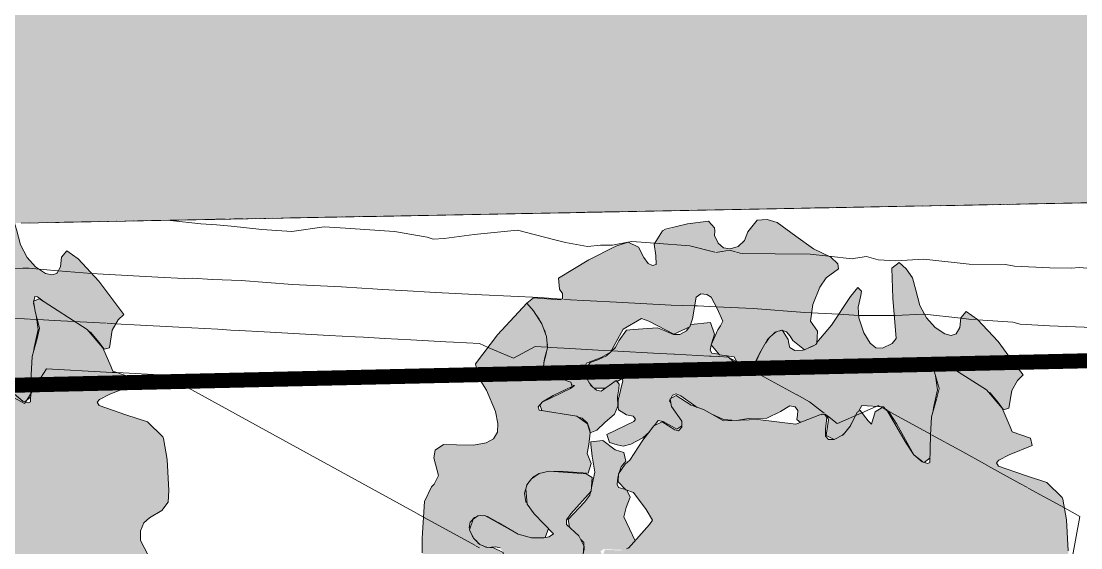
# Model space of a CAD drawing. Header units: metres. Extents: x -490 to 202, y -217 to 332.
# Drawn here: x 64.12 to 76.35, y -21.09 to -15.01 of the extents above; entities that cross this region are included whole.
import ezdxf

# ---------------------------------------------------------------- set-up
doc = ezdxf.new("R2010")
doc.units = ezdxf.units.M
doc.linetypes.add('0-2', pattern=[0.00106, 0.00053, -0.00053])
doc.layers.add('1 arbol_dwg', color=8, linetype='Continuous', lineweight=9, true_color=0x767676)
doc.layers.add('C-TOPO-MAJR', color=66, linetype='Continuous', lineweight=18, true_color=0x647b04)
for name, color, linetype, lineweight in [('A-DETL-GENF', 7, 'Continuous', 9), ('A-DETL-THIN', 7, 'Continuous', 9), ('C-TOPO', 7, '0-2', 9)]:
    doc.layers.add(name, color=color, linetype=linetype, lineweight=lineweight)
doc.layers.add('CUANT MURO PERIMETRAL H3.00', color=5, linetype='Continuous')

# ---------------------------------------------------------------- blocks, each defined once
blk = doc.blocks.new('1 arbol_dwg-V132-PLANTA DE MURO PERIMETRAL')
at = {"layer": 'A-DETL-GENF', "true_color": 0x2f4c26, "transparency": 33554483}
h = blk.add_hatch(color=89, dxfattribs=at)
h.paths.add_polyline_path([(-1.065, 6.352), (-0.997, 6.404), (-0.998, 6.472), (-1.198, 6.468), (-1.182, 6.44), (-1.074, 6.355)])
h.paths.add_polyline_path([(-4.549, 6.541), (-4.524, 6.542), (-4.418, 6.577), (-4.302, 6.642), (-4.199, 6.752), (-4.131, 6.834), (-4.067, 6.82), (-3.918, 6.736), (-3.859, 6.775), (-3.864, 6.834), (-3.984, 7.012), (-4.001, 7.061), (-3.979, 7.109), (-3.968, 7.126), (-3.924, 7.145), (-3.87, 7.121), (-3.681, 6.987), (-3.608, 6.962), (-3.398, 6.855), (-3.378, 6.846), (-3.205, 6.838), (-3.045, 6.859), (-2.879, 6.861), (-2.613, 7.006), (-2.544, 6.982), (-2.52, 6.952), (-2.534, 6.848), (-2.489, 6.814), (-2.215, 6.907), (-2.182, 6.893), (-2.168, 6.844), (-2.194, 6.663), (-2.1, 6.616), (-1.982, 6.688), (-1.906, 6.794), (-1.783, 7.008), (-1.526, 6.986), (-1.465, 6.925), (-1.271, 6.616), (-0.992, 6.623), (-0.975, 6.897), (-0.912, 7.203), (-0.955, 7.54), (-0.947, 7.568), (-0.917, 7.563), (-0.841, 7.506), (-0.303, 7.154), (-0.149, 6.959), (-0.086, 6.976), (-0.051, 7.188), (0.012, 7.297), (0.078, 7.362), (-0.21, 7.747), (-0.448, 8.002), (-0.578, 8.095), (-0.64, 8.022), (-0.651, 7.909), (-0.71, 7.831), (-0.752, 7.818), (-0.825, 7.835), (-0.939, 7.91), (-1.036, 8.02), (-1.114, 8.165), (-1.182, 8.419), (-1.431, 8.416), (-1.425, 8.247), (-1.386, 7.781), (-1.435, 7.725), (-1.545, 7.672), (-1.622, 7.674), (-1.686, 7.727), (-1.759, 7.847), (-1.817, 8.019), (-1.825, 8.143), (-1.787, 8.329), (-1.828, 8.371), (-1.915, 8.267), (-2.141, 7.925), (-2.34, 7.696), (-2.464, 7.646), (-2.569, 7.651), (-2.613, 7.679), (-2.652, 7.802), (-2.708, 7.875), (-2.772, 7.858), (-2.851, 7.789), (-2.892, 7.734), (-3.001, 7.522), (-3.056, 7.419), (-3.094, 7.377), (-3.15, 7.355), (-3.204, 7.37), (-3.227, 7.431), (-3.255, 7.506), (-3.342, 7.582), (-3.513, 7.612), (-3.532, 7.648), (-3.518, 7.721), (-3.484, 7.833), (-3.53, 7.968), (-3.755, 7.942), (-3.769, 7.917), (-3.807, 7.869), (-3.881, 7.829), (-3.96, 7.832), (-4.139, 7.905), (-4.498, 7.877), (-4.684, 7.624), (-4.729, 7.583), (-4.91, 7.509), (-4.92, 7.499), (-4.98, 7.395), (-4.96, 7.325), (-4.891, 7.225), (-4.871, 7.208), (-4.742, 7.208), (-4.616, 7.297), (-4.606, 7.285), (-4.549, 7.322), (-4.541, 7.294), (-4.595, 7.047), (-4.589, 6.96), (-4.479, 6.897), (-4.421, 6.885), (-4.395, 6.849), (-4.415, 6.822), (-4.723, 6.674), (-4.694, 6.583), (-4.605, 6.553)])
at = {"layer": 'A-DETL-GENF', "true_color": 0x4f7f3f, "transparency": 33554483}
h = blk.add_hatch(color=87, dxfattribs=at)
h.paths.add_polyline_path([(-2.996, 1.735), (-2.631, 1.754), (-2.28, 1.81), (-1.935, 1.907), (-1.888, 1.933), (-1.593, 2.146), (-1.503, 2.126), (-1.391, 2.132), (-1.245, 2.221), (-1.153, 2.43), (-1.129, 2.801), (-1.096, 2.821), (-1.051, 2.795), (-0.856, 2.598), (-0.705, 2.601), (-0.644, 2.757), (-0.617, 2.789), (-0.5, 2.856), (-0.319, 2.984), (-0.148, 3.213), (-0.005, 3.658), (-0.116, 3.84), (-5.104, 4.107), (-5.171, 3.965), (-5.163, 3.928), (-5.093, 3.875), (-5.007, 3.875), (-4.824, 3.721), (-4.731, 3.745), (-4.643, 3.837), (-4.587, 3.849), (-4.51, 3.821), (-4.446, 3.774), (-4.366, 3.696), (-4.316, 3.602), (-4.229, 3.223), (-4.125, 3.085), (-4.03, 3.04), (-4.01, 2.97), (-4.237, 2.82), (-4.262, 2.796), (-4.279, 2.591), (-4.116, 2.354), (-4.132, 2.321), (-4.096, 2.258), (-4.129, 2.225), (-4.306, 2.208), (-4.485, 2.186), (-4.512, 2.175), (-4.646, 2.085), (-4.642, 2.03), (-4.167, 1.889), (-3.82, 1.813), (-3.35, 1.752), (-3.001, 1.735)])
h.paths.add_polyline_path([(-0.104, 3.989), (0.252, 4.107), (0.353, 4.188), (0.415, 4.282), (0.398, 4.507), (0.27, 4.749), (0.27, 4.861), (0.308, 4.955), (0.373, 5.014), (0.518, 5.099), (0.59, 5.194), (0.598, 5.329), (0.579, 5.688), (0.528, 5.948), (0.352, 6.12), (-0.207, 6.309), (-0.222, 6.355), (-0.204, 6.377), (-0.084, 6.439), (0.057, 6.496), (-0.995, 6.472), (-0.998, 6.35), (-1.023, 6.339), (-1.086, 6.359), (-1.2, 6.468), (-4.451, 6.393), (-4.488, 6.355), (-4.513, 6.333), (-4.589, 6.221), (-4.594, 6.126), (-4.507, 6.034), (-4.418, 6.006), (-4.27, 5.809), (-4.199, 5.683), (-4.232, 5.635), (-4.473, 5.361), (-4.547, 5.336), (-4.749, 5.341), (-4.779, 5.246), (-4.705, 5.102), (-4.678, 4.967), (-4.69, 4.834), (-4.742, 4.746), (-4.778, 4.74), (-4.838, 4.801), (-4.972, 4.958), (-5.049, 4.937), (-5.125, 4.667), (-5.004, 4.419), (-5.015, 4.312), (-5.039, 4.253), (-0.135, 3.991)])
h.paths.add_polyline_path([(-4.35, 6.545), (-1.297, 6.616), (-1.5, 6.964), (-1.549, 6.986), (-1.63, 6.937), (-1.672, 6.794), (-1.763, 6.897), (-1.803, 6.949), (-1.837, 6.931), (-1.913, 6.772), (-1.998, 6.669), (-2.101, 6.615), (-2.168, 6.616), (-2.202, 6.653), (-2.202, 6.736), (-2.186, 6.87), (-2.215, 6.907), (-2.272, 6.897), (-2.544, 6.794), (-2.983, 6.848), (-3.378, 6.831), (-3.608, 6.962), (-3.75, 7.012), (-3.926, 7.124), (-3.995, 7.084), (-3.979, 6.997), (-3.858, 6.826), (-3.86, 6.757), (-3.898, 6.718), (-3.942, 6.727), (-4.088, 6.82), (-4.183, 6.772), (-4.308, 6.61)])
h.paths.add_polyline_path([(-0.992, 6.623), (0.119, 6.648), (-0.05, 6.706), (-0.129, 6.897), (-0.164, 6.976), (-0.345, 7.188), (-0.894, 7.54), (-0.963, 7.514), (-0.944, 7.394), (-0.893, 7.203), (-0.979, 6.877), (-0.991, 6.665)])
at = {"layer": 'A-DETL-THIN', "color": 76, "true_color": 0x3f7f00}
blk.add_line((-1.065, 6.352), (-0.997, 6.404), dxfattribs=at)
at = {"layer": 'A-DETL-THIN', "color": 76, "true_color": 0x3f7f00, "flags": 128}
for points in [[(-0.332, 7.172), (-0.303, 7.154), (-0.211, 7.042), (-0.149, 6.959), (-0.086, 6.976), (-0.055, 7.18), (0.012, 7.297), (0.078, 7.362), (-0.21, 7.747), (-0.448, 8.002), (-0.578, 8.095), (-0.64, 8.022), (-0.651, 7.909), (-0.696, 7.835), (-0.752, 7.818), (-0.825, 7.835), (-0.939, 7.91), (-1.036, 8.02), (-1.114, 8.165), (-1.16, 8.341), (-1.182, 8.419)], [(0.119, 6.648), (-0.05, 6.706), (-0.072, 6.764), (-0.164, 6.976), (-0.345, 7.188), (-0.894, 7.54), (-0.963, 7.514), (-0.944, 7.394), (-0.893, 7.203), (-0.922, 7.083), (-0.979, 6.877), (-0.991, 6.665), (-0.992, 6.623)], [(-0.951, 7.441), (-0.963, 7.492), (-0.961, 7.5)], [(-0.958, 7.516), (-0.947, 7.568), (-0.917, 7.563), (-0.841, 7.506)], [(-0.959, 6.952), (-0.957, 6.98), (-0.909, 7.188), (-0.933, 7.353)], [(-0.104, 3.989), (-0.013, 4.02), (0.252, 4.107), (0.353, 4.188), (0.415, 4.282), (0.398, 4.507), (0.27, 4.749), (0.27, 4.861), (0.308, 4.955), (0.373, 5.014), (0.518, 5.099), (0.59, 5.194), (0.598, 5.329), (0.579, 5.688), (0.535, 5.928), (0.528, 5.948), (0.352, 6.12), (0.103, 6.201), (-0.207, 6.309), (-0.229, 6.347), (-0.204, 6.377), (-0.084, 6.439), (0.057, 6.496)], [(-0.995, 6.472), (-0.998, 6.35), (-1.023, 6.339), (-1.086, 6.359), (-1.182, 6.44), (-1.2, 6.468)], [(-1.198, 6.468), (-1.182, 6.44), (-1.081, 6.357)]]:
    blk.add_lwpolyline(points, dxfattribs=at)
blk = doc.blocks.new('1 arbol_dwg-V136-PLANTA DE MURO PERIMETRAL')
at = {"layer": 'A-DETL-GENF', "true_color": 0x004c00, "transparency": 33554483}
h = blk.add_hatch(color=98, dxfattribs=at)
h.paths.add_polyline_path([(-4.917, 6.694), (-4.838, 6.722), (-4.635, 6.907), (-4.597, 7.002), (-4.601, 7.11), (-4.581, 7.254), (-4.616, 7.297), (-4.79, 7.173), (-4.845, 7.185), (-4.91, 7.241), (-4.957, 7.319), (-5.238, 7.312), (-5.141, 7.277), (-5.123, 7.247), (-5.099, 7.238), (-5.142, 7.204), (-5.478, 7.038), (-5.494, 7.009), (-5.474, 6.951), (-5.008, 6.863), (-4.946, 6.793), (-4.922, 6.722)])
h.paths.add_polyline_path([(-5.449, 7.457), (-4.974, 7.468), (-4.958, 7.499), (-4.788, 7.561), (-4.684, 7.626), (-4.538, 7.89), (-4.323, 8.013), (-4.239, 7.981), (-3.95, 7.832), (-3.769, 7.917), (-3.738, 8.009), (-3.695, 8.258), (-3.641, 8.297), (-3.572, 8.292), (-3.52, 8.258), (-3.451, 8.128), (-3.386, 7.981), (-3.523, 7.708), (-3.425, 7.592), (-3.255, 7.572), (-3.223, 7.508), (-3.008, 7.513), (-2.963, 7.61), (-2.871, 7.77), (-2.784, 7.854), (-2.708, 7.879), (-2.652, 7.861), (-2.563, 7.746), (-2.443, 7.651), (-2.304, 7.727), (-2.294, 7.868), (-2.377, 7.984), (-2.348, 8.175), (-2.268, 8.376), (-2.194, 8.484), (-2.052, 8.586), (-2.062, 8.643), (-2.141, 8.72), (-2.34, 8.816), (-2.759, 9.123), (-2.874, 9.157), (-2.989, 9.15), (-3.1, 9.012), (-3.136, 8.914), (-3.208, 8.846), (-3.302, 8.817), (-3.378, 8.829), (-3.442, 8.881), (-3.482, 8.972), (-3.484, 9.058), (-3.55, 9.135), (-3.794, 9.105), (-4.083, 9.026), (-4.178, 8.871), (-4.154, 8.638), (-4.196, 8.624), (-4.247, 8.647), (-4.296, 8.717), (-4.36, 8.837), (-4.479, 8.895), (-4.622, 8.848), (-4.933, 8.69), (-5.283, 8.479), (-5.269, 8.352), (-5.235, 8.301), (-5.237, 8.242), (-5.263, 8.228), (-5.569, 8.251), (-5.648, 8.191), (-5.532, 8.042), (-5.474, 7.95), (-5.422, 7.805), (-5.41, 7.673), (-5.454, 7.471), (-5.45, 7.461)])
at = {"layer": 'A-DETL-GENF', "true_color": 0x2f4c26, "transparency": 33554483}
h = blk.add_hatch(color=89, dxfattribs=at)
h.paths.add_polyline_path([(-1.065, 6.352), (-0.997, 6.404), (-0.979, 6.877), (-0.912, 7.204), (-0.946, 7.411), (-4.957, 7.319), (-4.891, 7.225), (-4.871, 7.208), (-4.742, 7.207), (-4.616, 7.297), (-4.606, 7.285), (-4.549, 7.322), (-4.541, 7.294), (-4.595, 7.054), (-4.589, 6.96), (-4.499, 6.902), (-4.421, 6.885), (-4.395, 6.849), (-4.415, 6.822), (-4.723, 6.674), (-4.694, 6.583), (-4.537, 6.538), (-4.418, 6.577), (-4.302, 6.642), (-4.199, 6.752), (-4.131, 6.834), (-4.067, 6.82), (-3.918, 6.736), (-3.859, 6.775), (-3.864, 6.834), (-3.984, 7.012), (-4.001, 7.061), (-3.979, 7.109), (-3.968, 7.126), (-3.924, 7.145), (-3.87, 7.121), (-3.681, 6.987), (-3.608, 6.962), (-3.522, 6.913), (-3.378, 6.846), (-3.205, 6.838), (-3.02, 6.859), (-2.879, 6.861), (-2.613, 7.006), (-2.544, 6.982), (-2.52, 6.952), (-2.534, 6.848), (-2.489, 6.814), (-2.215, 6.907), (-2.182, 6.893), (-2.168, 6.844), (-2.194, 6.663), (-2.1, 6.616), (-1.982, 6.688), (-1.906, 6.794), (-1.783, 7.008), (-1.526, 6.986), (-1.465, 6.925), (-1.271, 6.598), (-1.182, 6.44), (-1.081, 6.357)])
h.paths.add_polyline_path([(-0.149, 6.959), (-0.086, 6.976), (-0.041, 7.204), (0.012, 7.297), (0.078, 7.362), (0.025, 7.433), (-0.701, 7.416), (-0.303, 7.154), (-0.162, 6.976)])
h.paths.add_polyline_path([(-4.938, 7.469), (-3.257, 7.508), (-3.342, 7.582), (-3.513, 7.612), (-3.532, 7.648), (-3.51, 7.746), (-3.484, 7.833), (-3.53, 7.968), (-3.755, 7.942), (-3.769, 7.917), (-3.807, 7.869), (-3.881, 7.829), (-3.96, 7.832), (-4.139, 7.905), (-4.498, 7.877), (-4.684, 7.624), (-4.729, 7.583), (-4.91, 7.509), (-4.92, 7.499), (-4.927, 7.488)])
h.paths.add_polyline_path([(-3.004, 7.513), (-0.086, 7.58), (-0.21, 7.747), (-0.448, 8.002), (-0.578, 8.095), (-0.64, 8.022), (-0.651, 7.909), (-0.696, 7.835), (-0.752, 7.818), (-0.825, 7.835), (-0.939, 7.91), (-1.036, 8.02), (-1.114, 8.165), (-1.2, 8.481), (-1.27, 8.585), (-1.353, 8.66), (-1.437, 8.593), (-1.423, 8.222), (-1.386, 7.781), (-1.435, 7.725), (-1.545, 7.672), (-1.622, 7.674), (-1.698, 7.746), (-1.759, 7.847), (-1.817, 8.019), (-1.825, 8.143), (-1.787, 8.329), (-1.828, 8.371), (-1.944, 8.222), (-2.141, 7.925), (-2.34, 7.696), (-2.464, 7.646), (-2.569, 7.651), (-2.613, 7.679), (-2.652, 7.802), (-2.708, 7.875), (-2.772, 7.858), (-2.851, 7.789), (-2.892, 7.734), (-3.001, 7.522)])
at = {"layer": 'A-DETL-GENF', "true_color": 0x424c26, "transparency": 33554483}
h = blk.add_hatch(color=69, dxfattribs=at)
h.paths.add_polyline_path([(-6.486, 4.842), (-6.219, 4.869), (-6.089, 4.917), (-5.986, 5.015), (-5.926, 5.106), (-5.904, 5.209), (-5.919, 5.311), (-6.041, 5.37), (-6.121, 5.372), (-6.205, 5.416), (-6.275, 5.495), (-6.312, 5.595), (-6.302, 5.66), (-6.249, 5.716), (-6.18, 5.74), (-6.101, 5.727), (-5.708, 5.512), (-5.594, 5.48), (-5.437, 5.483), (-5.399, 5.588), (-5.515, 5.709), (-5.564, 5.759), (-5.657, 5.897), (-5.669, 6.018), (-5.644, 6.097), (-5.564, 6.187), (-5.506, 6.223), (-5.389, 6.25), (-4.936, 6.236), (-4.91, 6.351), (-4.95, 6.455), (-4.917, 6.694), (-4.949, 6.795), (-5.071, 6.884), (-5.505, 6.956), (-5.518, 6.993), (-5.462, 7.054), (-5.343, 7.125), (-5.123, 7.227), (-5.141, 7.277), (-5.238, 7.312), (-6.178, 7.291), (-6.112, 7.184), (-6.01, 6.94), (-5.98, 6.801), (-5.987, 6.699), (-6.033, 6.624), (-6.116, 6.577), (-6.261, 6.551), (-6.608, 6.558), (-6.703, 6.493), (-6.719, 6.404), (-6.667, 6.2), (-6.715, 6.102), (-6.748, 6.071), (-6.828, 5.899), (-6.855, 5.306), (-6.757, 5.189), (-6.631, 5.122), (-6.548, 5.025), (-6.492, 4.866), (-6.487, 4.843)])
h.paths.add_polyline_path([(-6.226, 7.44), (-5.455, 7.461), (-5.431, 7.596), (-5.41, 7.673), (-5.422, 7.805), (-5.474, 7.95), (-5.569, 8.101), (-5.648, 8.191), (-6.043, 7.746), (-6.238, 7.488)])
at = {"layer": 'A-DETL-GENF', "true_color": 0x4f7f3f, "transparency": 33554483}
h = blk.add_hatch(color=87, dxfattribs=at)
h.paths.add_polyline_path([(-2.996, 1.735), (-2.631, 1.754), (-2.28, 1.81), (-1.935, 1.907), (-1.888, 1.933), (-1.593, 2.146), (-1.503, 2.126), (-1.391, 2.132), (-1.245, 2.221), (-1.153, 2.43), (-1.129, 2.801), (-1.096, 2.821), (-1.051, 2.795), (-0.856, 2.598), (-0.705, 2.601), (-0.644, 2.757), (-0.617, 2.789), (-0.5, 2.856), (-0.319, 2.984), (-0.148, 3.213), (-0.005, 3.658), (-0.179, 3.943), (-0.139, 3.985), (-5.042, 4.247), (-5.066, 4.188), (-5.171, 3.965), (-5.163, 3.928), (-5.093, 3.875), (-5.007, 3.875), (-4.824, 3.721), (-4.731, 3.745), (-4.643, 3.837), (-4.587, 3.849), (-4.498, 3.813), (-4.446, 3.774), (-4.366, 3.696), (-4.316, 3.602), (-4.229, 3.223), (-4.125, 3.085), (-4.03, 3.04), (-4.01, 2.97), (-4.237, 2.82), (-4.262, 2.796), (-4.279, 2.591), (-4.116, 2.354), (-4.132, 2.321), (-4.096, 2.258), (-4.129, 2.225), (-4.306, 2.208), (-4.485, 2.186), (-4.512, 2.175), (-4.646, 2.085), (-4.642, 2.03), (-4.167, 1.889), (-3.82, 1.813), (-3.35, 1.752), (-3.001, 1.735)])
h.paths.add_polyline_path([(0.26, 4.114), (0.353, 4.188), (0.415, 4.282), (0.398, 4.507), (0.27, 4.749), (0.27, 4.861), (0.308, 4.955), (0.373, 5.014), (0.518, 5.099), (0.59, 5.194), (0.598, 5.329), (0.579, 5.688), (0.528, 5.948), (0.352, 6.12), (-0.207, 6.309), (-0.229, 6.347), (-0.204, 6.377), (-0.084, 6.439), (0.18, 6.547), (0.161, 6.633), (-0.05, 6.706), (-0.072, 6.764), (-0.164, 6.976), (-0.371, 7.204), (-0.701, 7.416), (-0.946, 7.411), (-0.944, 7.394), (-0.893, 7.203), (-0.979, 6.877), (-0.998, 6.35), (-1.023, 6.339), (-1.086, 6.359), (-1.182, 6.44), (-1.271, 6.572), (-1.5, 6.964), (-1.549, 6.986), (-1.63, 6.937), (-1.672, 6.794), (-1.711, 6.832), (-1.803, 6.949), (-1.837, 6.931), (-1.913, 6.772), (-1.998, 6.669), (-2.101, 6.615), (-2.168, 6.616), (-2.202, 6.653), (-2.202, 6.736), (-2.186, 6.87), (-2.215, 6.907), (-2.268, 6.899), (-2.544, 6.794), (-3.02, 6.846), (-3.378, 6.831), (-3.608, 6.962), (-3.75, 7.012), (-3.926, 7.124), (-3.995, 7.084), (-3.979, 6.997), (-3.858, 6.826), (-3.86, 6.757), (-3.898, 6.718), (-3.942, 6.727), (-4.088, 6.82), (-4.183, 6.772), (-4.364, 6.525), (-4.46, 6.379), (-4.513, 6.333), (-4.589, 6.221), (-4.594, 6.126), (-4.507, 6.034), (-4.418, 6.006), (-4.27, 5.809), (-4.199, 5.683), (-4.232, 5.635), (-4.473, 5.361), (-4.547, 5.336), (-4.749, 5.341), (-4.779, 5.246), (-4.705, 5.102), (-4.678, 4.967), (-4.69, 4.834), (-4.737, 4.746), (-4.778, 4.74), (-4.838, 4.801), (-4.972, 4.958), (-5.049, 4.937), (-5.125, 4.667), (-5.004, 4.419), (-5.007, 4.396), (0.255, 4.114)])
at = {"layer": 'A-DETL-GENF', "true_color": 0x004c00, "transparency": 33554483}
h = blk.add_hatch(color=98, dxfattribs=at)
h.paths.add_polyline_path([(-5.995, 3.049), (-5.843, 3.077), (-5.739, 3.161), (-5.685, 3.304), (-5.686, 3.563), (-5.658, 3.621), (-5.608, 3.647), (-5.544, 3.639), (-5.466, 3.589), (-5.377, 3.498), (-5.243, 3.49), (-5.029, 3.731), (-4.958, 3.779), (-4.949, 3.817), (-5.005, 3.864), (-5.026, 3.875), (-5.171, 3.879), (-5.176, 3.938), (-5.158, 3.993), (-5.144, 4.039), (-5.066, 4.249), (-5.539, 4.274), (-5.673, 4.1), (-5.746, 4.063), (-5.858, 4.063), (-5.898, 4.01), (-5.905, 3.935), (-5.954, 3.881), (-6.061, 3.829), (-6.177, 3.813), (-6.265, 3.7), (-6.305, 3.573), (-6.295, 3.483), (-6.226, 3.371), (-6.09, 3.402), (-6.102, 3.37), (-6.12, 3.233), (-6.023, 3.086)])
h.paths.add_polyline_path([(-5.01, 4.396), (-5.026, 4.463), (-5.125, 4.502), (-5.187, 4.494), (-5.181, 4.526), (-5.105, 4.74), (-5.049, 4.937), (-5.009, 4.958), (-4.995, 4.994), (-4.943, 4.937), (-4.803, 4.766), (-4.714, 4.789), (-4.69, 4.856), (-4.681, 4.94), (-4.697, 5.061), (-4.718, 5.128), (-4.779, 5.246), (-4.779, 5.282), (-4.797, 5.324), (-4.763, 5.35), (-4.533, 5.341), (-4.463, 5.372), (-4.399, 5.446), (-4.529, 5.724), (-4.46, 5.964), (-4.507, 6.034), (-4.594, 6.073), (-4.604, 6.096), (-4.589, 6.221), (-4.559, 6.299), (-4.51, 6.379), (-4.529, 6.465), (-4.628, 6.496), (-4.769, 6.604), (-4.909, 6.589), (-4.91, 6.559), (-4.863, 6.238), (-4.92, 5.972), (-5.049, 5.82), (-5.17, 5.689), (-5.157, 5.604), (-5.042, 5.491), (-5.026, 5.461), (-4.989, 5.425), (-4.989, 5.333), (-5.013, 5.229), (-5.084, 5.129), (-5.096, 5.124), (-5.146, 5.086), (-5.364, 5.006), (-5.491, 4.927), (-5.505, 4.909), (-5.515, 4.856), (-5.355, 4.633), (-5.432, 4.419), (-5.015, 4.396)])
at = {"layer": 'A-DETL-GENF', "true_color": 0x2f4c26, "transparency": 33554483}
h = blk.add_hatch(color=89, dxfattribs=at)
h.paths.add_polyline_path([(-6.173, 3.819), (-6.061, 3.829), (-5.954, 3.881), (-5.905, 3.943), (-5.901, 4.033), (-5.887, 4.077), (-5.853, 4.083), (-5.745, 4.08), (-5.651, 4.123), (-5.539, 4.274), (-6.452, 4.323), (-6.546, 4.159), (-6.482, 4.095), (-6.304, 4.137), (-6.161, 4.123), (-6.086, 4.086), (-6.073, 4.032), (-6.113, 3.924)])
h.paths.add_polyline_path([(-5.456, 4.42), (-5.439, 4.453), (-5.47, 4.792), (-5.543, 4.897), (-5.515, 4.927), (-5.323, 5.028), (-5.084, 5.129), (-5.042, 5.187), (-4.999, 5.278), (-4.989, 5.388), (-5.049, 5.505), (-5.19, 5.634), (-5.19, 5.689), (-5.139, 5.759), (-4.904, 6.018), (-4.892, 6.177), (-4.963, 6.22), (-5.389, 6.25), (-5.506, 6.223), (-5.595, 6.163), (-5.648, 6.091), (-5.655, 6.018), (-5.644, 5.871), (-5.564, 5.759), (-5.339, 5.527), (-5.389, 5.492), (-5.47, 5.476), (-5.594, 5.48), (-5.749, 5.524), (-6.133, 5.737), (-6.214, 5.733), (-6.265, 5.695), (-6.308, 5.572), (-6.262, 5.477), (-6.189, 5.404), (-6.104, 5.37), (-6.005, 5.375), (-5.953, 5.364), (-5.918, 5.31), (-5.904, 5.209), (-5.926, 5.106), (-5.986, 5.008), (-6.089, 4.917), (-6.22, 4.866), (-6.486, 4.84), (-6.51, 4.771), (-6.578, 4.723), (-6.686, 4.674), (-6.685, 4.61), (-6.391, 4.587), (-6.359, 4.541), (-6.375, 4.469), (-5.61, 4.428)])
at = {"layer": 'A-DETL-THIN', "color": 76, "true_color": 0x3f7f00}
for p, q in [((-2.772, 7.858), (-2.805, 7.834)), ((-2.7, 7.877), (-2.729, 7.872)), ((-2.851, 7.789), (-2.892, 7.734)), ((-3.257, 7.508), (-3.342, 7.582)), ((-2.949, 7.634), (-3.004, 7.513)), ((-5.454, 7.471), (-5.449, 7.457)), ((-0.947, 7.568), (-0.917, 7.563)), ((-3.15, 7.355), (-3.166, 7.36)), ((-4.926, 7.268), (-4.891, 7.225)), ((-4.871, 7.208), (-4.742, 7.207)), ((-3.859, 6.808), (-3.861, 6.83)), ((-1.934, 6.746), (-1.887, 6.826)), ((-2.01, 6.663), (-1.982, 6.688)), ((-1.065, 6.352), (-0.997, 6.404)), ((-5.594, 5.48), (-5.453, 5.479)), ((-4.499, 5.352), (-4.463, 5.372))]:
    blk.add_line(p, q, dxfattribs=at)
at = {"layer": 'A-DETL-THIN', "color": 76, "true_color": 0x3f7f00, "flags": 128}
for points in [[(-3.008, 7.513), (-2.963, 7.61), (-2.871, 7.77), (-2.784, 7.854), (-2.708, 7.879), (-2.652, 7.861), (-2.61, 7.811), (-2.581, 7.76), (-2.443, 7.651), (-2.312, 7.713), (-2.304, 7.727), (-2.294, 7.868), (-2.377, 7.984), (-2.348, 8.175), (-2.268, 8.376), (-2.194, 8.484), (-2.052, 8.586), (-2.062, 8.643), (-2.141, 8.72), (-2.34, 8.816), (-2.544, 8.965), (-2.759, 9.123), (-2.874, 9.157), (-2.989, 9.15), (-3.1, 9.012), (-3.136, 8.914), (-3.208, 8.846), (-3.302, 8.817), (-3.378, 8.829), (-3.442, 8.881), (-3.482, 8.972), (-3.478, 9.025), (-3.484, 9.058), (-3.55, 9.135), (-3.794, 9.105), (-4.046, 9.043), (-4.083, 9.026), (-4.178, 8.871), (-4.159, 8.739), (-4.154, 8.638), (-4.196, 8.624), (-4.247, 8.647), (-4.296, 8.717), (-4.36, 8.837), (-4.479, 8.895), (-4.622, 8.848), (-4.933, 8.69), (-5.283, 8.479), (-5.269, 8.352), (-5.235, 8.301), (-5.237, 8.242), (-5.263, 8.228), (-5.569, 8.251), (-5.648, 8.191)], [(-0.086, 7.58), (-0.21, 7.747), (-0.448, 8.002), (-0.578, 8.095), (-0.64, 8.022), (-0.651, 7.909), (-0.696, 7.835), (-0.752, 7.818), (-0.825, 7.835), (-0.939, 7.91), (-1.036, 8.02), (-1.114, 8.165), (-1.16, 8.341), (-1.2, 8.481), (-1.27, 8.585), (-1.353, 8.66), (-1.437, 8.593), (-1.425, 8.247), (-1.386, 7.781), (-1.435, 7.725), (-1.545, 7.672), (-1.622, 7.674), (-1.686, 7.727), (-1.759, 7.847), (-1.817, 8.019), (-1.825, 8.143), (-1.795, 8.278), (-1.787, 8.329), (-1.828, 8.371), (-1.915, 8.267), (-2.132, 7.935), (-2.304, 7.737)], [(-5.455, 7.461), (-5.444, 7.547), (-5.41, 7.673), (-5.422, 7.805), (-5.474, 7.95), (-5.569, 8.101), (-5.648, 8.191), (-5.985, 7.823), (-6.238, 7.488), (-6.226, 7.44)], [(-4.974, 7.468), (-4.958, 7.499), (-4.888, 7.524), (-4.788, 7.561), (-4.684, 7.626), (-4.538, 7.89), (-4.323, 8.013), (-4.239, 7.981), (-3.95, 7.832), (-3.769, 7.917), (-3.738, 8.009), (-3.695, 8.258), (-3.641, 8.297), (-3.572, 8.292), (-3.52, 8.258), (-3.451, 8.128), (-3.386, 7.981), (-3.413, 7.93), (-3.445, 7.883), (-3.523, 7.708), (-3.425, 7.592), (-3.255, 7.572), (-3.227, 7.522), (-3.223, 7.508)], [(-5.532, 8.042), (-5.505, 8.007), (-5.49, 7.976)], [(-3.519, 7.718), (-3.518, 7.721), (-3.484, 7.833), (-3.53, 7.968), (-3.755, 7.942), (-3.764, 7.93)], [(-5.459, 7.908), (-5.437, 7.861), (-5.432, 7.834)], [(-3.776, 7.914), (-3.807, 7.869), (-3.881, 7.829), (-3.955, 7.83), (-4.062, 7.873), (-4.139, 7.905), (-4.422, 7.885), (-4.498, 7.877), (-4.585, 7.755), (-4.625, 7.679), (-4.729, 7.583), (-4.827, 7.536), (-4.916, 7.506), (-4.938, 7.469)], [(-2.445, 7.653), (-2.464, 7.646), (-2.556, 7.643), (-2.613, 7.679), (-2.626, 7.721), (-2.633, 7.77), (-2.698, 7.876)], [(-5.417, 7.753), (-5.409, 7.71), (-5.412, 7.694)], [(-3.433, 7.602), (-3.513, 7.612), (-3.532, 7.648), (-3.521, 7.706)], [(-2.333, 7.703), (-2.34, 7.696), (-2.402, 7.671)], [(-5.422, 7.628), (-5.428, 7.59), (-5.45, 7.505)], [(-0.946, 7.411), (-0.944, 7.394), (-0.893, 7.203), (-0.922, 7.083), (-0.979, 6.877), (-0.991, 6.665), (-0.998, 6.35), (-1.023, 6.339), (-1.086, 6.359), (-1.182, 6.44), (-1.271, 6.572), (-1.5, 6.964), (-1.549, 6.986), (-1.63, 6.937), (-1.672, 6.794), (-1.711, 6.832), (-1.803, 6.949), (-1.837, 6.931), (-1.913, 6.772), (-1.998, 6.669), (-2.101, 6.615), (-2.168, 6.616), (-2.202, 6.653), (-2.202, 6.736), (-2.186, 6.87), (-2.215, 6.907), (-2.268, 6.899), (-2.544, 6.794), (-2.983, 6.848), (-3.378, 6.831), (-3.48, 6.889), (-3.608, 6.962), (-3.75, 7.012), (-3.926, 7.124), (-3.995, 7.084), (-3.979, 6.997), (-3.858, 6.826), (-3.86, 6.757), (-3.898, 6.718), (-3.942, 6.727), (-4.088, 6.82), (-4.183, 6.772), (-4.255, 6.678), (-4.308, 6.61), (-4.46, 6.379), (-4.513, 6.333), (-4.589, 6.221), (-4.594, 6.126), (-4.507, 6.034), (-4.418, 6.006), (-4.27, 5.809), (-4.199, 5.683), (-4.232, 5.635), (-4.473, 5.361)], [(-0.959, 6.952), (-0.957, 6.98), (-0.909, 7.188), (-0.933, 7.353)], [(0.598, 5.329), (0.579, 5.688), (0.535, 5.928), (0.528, 5.948), (0.352, 6.12), (0.103, 6.201), (-0.207, 6.309), (-0.229, 6.347), (-0.204, 6.377), (-0.084, 6.439), (0.18, 6.547), (0.161, 6.633), (-0.05, 6.706), (-0.072, 6.764), (-0.164, 6.976), (-0.345, 7.188), (-0.701, 7.416)], [(-0.332, 7.172), (-0.303, 7.154), (-0.211, 7.042), (-0.149, 6.959), (-0.086, 6.976), (-0.055, 7.18), (0.012, 7.297), (0.078, 7.362), (0.025, 7.433)], [(-6.178, 7.291), (-6.112, 7.184), (-6.01, 6.94), (-5.98, 6.801), (-5.987, 6.699), (-6.033, 6.624), (-6.116, 6.577), (-6.261, 6.551), (-6.458, 6.555), (-6.608, 6.558), (-6.703, 6.493), (-6.719, 6.404), (-6.667, 6.2), (-6.715, 6.102), (-6.748, 6.071), (-6.828, 5.899), (-6.854, 5.477), (-6.855, 5.306)], [(-5.389, 6.25), (-5.227, 6.245), (-4.938, 6.229), (-4.906, 6.339), (-4.95, 6.455), (-4.932, 6.559), (-4.917, 6.694), (-4.949, 6.795), (-5.071, 6.884), (-5.505, 6.956), (-5.518, 6.993), (-5.467, 7.051), (-5.343, 7.125), (-5.123, 7.227), (-5.141, 7.277), (-5.238, 7.312)], [(-5.131, 7.249), (-5.099, 7.238), (-5.142, 7.204), (-5.47, 7.047)], [(-5.056, 6.873), (-5.008, 6.863), (-4.949, 6.804), (-4.922, 6.722), (-4.917, 6.694), (-4.838, 6.722), (-4.747, 6.812), (-4.635, 6.907), (-4.597, 7.002), (-4.601, 7.11), (-4.585, 7.202), (-4.581, 7.254), (-4.616, 7.297), (-4.79, 7.173), (-4.845, 7.185), (-4.91, 7.241), (-4.957, 7.319)], [(-4.606, 7.285), (-4.549, 7.322), (-4.541, 7.294), (-4.595, 7.07), (-4.595, 6.99), (-4.589, 6.96), (-4.499, 6.902), (-4.421, 6.885), (-4.395, 6.849), (-4.415, 6.822), (-4.723, 6.674), (-4.694, 6.583), (-4.605, 6.553), (-4.537, 6.538), (-4.447, 6.561), (-4.308, 6.637), (-4.233, 6.706)], [(-3.987, 7.089), (-3.968, 7.126), (-3.924, 7.145), (-3.87, 7.121), (-3.699, 6.996), (-3.681, 6.987)], [(-5.478, 7.038), (-5.494, 7.009), (-5.474, 6.951)], [(-3.987, 7.04), (-4.001, 7.061), (-3.994, 7.075)], [(-3.205, 6.838), (-3.089, 6.858), (-2.879, 6.861), (-2.72, 6.94), (-2.613, 7.006), (-2.552, 6.992), (-2.52, 6.952), (-2.524, 6.896), (-2.534, 6.848), (-2.489, 6.814)], [(-1.822, 6.939), (-1.783, 7.008), (-1.533, 6.992), (-1.509, 6.968)], [(-3.522, 6.913), (-3.379, 6.846), (-3.231, 6.837)], [(-2.248, 6.902), (-2.239, 6.907), (-2.231, 6.905)], [(-2.209, 6.899), (-2.182, 6.893), (-2.168, 6.844), (-2.194, 6.663), (-2.101, 6.615)], [(-1.493, 6.953), (-1.465, 6.925), (-1.381, 6.792), (-1.182, 6.44), (-1.081, 6.357)], [(-4.174, 6.777), (-4.131, 6.834), (-4.074, 6.824), (-3.918, 6.736), (-3.859, 6.775)], [(-4.581, 6.232), (-4.559, 6.299), (-4.507, 6.367), (-4.529, 6.465), (-4.628, 6.496), (-4.769, 6.604), (-4.909, 6.589), (-4.91, 6.559), (-4.892, 6.422), (-4.863, 6.238), (-4.901, 6.062)], [(-4.999, 5.278), (-4.989, 5.388), (-5.049, 5.505), (-5.19, 5.634), (-5.19, 5.689), (-5.139, 5.759), (-4.904, 6.018), (-4.892, 6.177), (-4.963, 6.22), (-5.122, 6.232), (-5.389, 6.25), (-5.506, 6.223), (-5.595, 6.163), (-5.648, 6.091), (-5.657, 6.044), (-5.644, 5.871), (-5.564, 5.759), (-5.339, 5.527), (-5.389, 5.492), (-5.47, 5.476), (-5.594, 5.48), (-5.749, 5.524), (-5.938, 5.63), (-6.133, 5.737), (-6.214, 5.733), (-6.265, 5.695), (-6.308, 5.572), (-6.262, 5.477), (-6.189, 5.404), (-6.104, 5.37), (-6.005, 5.375), (-5.953, 5.364)], [(-5.586, 6.168), (-5.58, 6.177), (-5.506, 6.223)], [(-4.51, 6.037), (-4.589, 6.061), (-4.604, 6.096), (-4.598, 6.179), (-4.59, 6.206)], [(-5.645, 5.883), (-5.657, 5.897), (-5.675, 5.997), (-5.649, 6.085)], [(-5.647, 6.093), (-5.647, 6.094), (-5.641, 6.101)], [(-4.912, 6.009), (-4.92, 5.972), (-4.982, 5.891), (-5.17, 5.692), (-5.157, 5.604)], [(-4.399, 5.446), (-4.529, 5.724), (-4.5, 5.829), (-4.455, 5.952), (-4.494, 6.03)], [(-6.306, 5.579), (-6.312, 5.595), (-6.302, 5.66), (-6.249, 5.716), (-6.225, 5.725)], [(-6.199, 5.734), (-6.18, 5.74), (-6.154, 5.736)], [(-6.121, 5.73), (-6.101, 5.727), (-5.979, 5.657), (-5.749, 5.524)], [(-6.267, 5.487), (-6.275, 5.495), (-6.286, 5.527)], [(-5.437, 5.483), (-5.399, 5.588), (-5.41, 5.6)], [(-6.196, 5.412), (-6.205, 5.416), (-6.233, 5.448)], [(-6.109, 5.372), (-6.121, 5.372), (-6.158, 5.392)], [(-5.026, 5.461), (-4.989, 5.425), (-4.985, 5.35), (-4.997, 5.299)], [(-5.904, 5.209), (-5.919, 5.311), (-6.041, 5.37), (-6.074, 5.371)]]:
    blk.add_lwpolyline(points, dxfattribs=at)

msp = doc.modelspace()

# ---------------------------------------------------------------- hatches: boundary and pattern name
at = {"layer": 'A-DETL-GENF', "true_color": 0x0000ff}
h = msp.add_hatch(color=5, dxfattribs=at)
h.paths.add_polyline_path([(122.044, -38.543), (122.18, -38.48), (112.605, -17.734), (106.829, -17.783), (92.665, -18.205), (82.757, -18.714), (59.119, -19.256), (44.277, -18.719), (29.226, -15.706), (10.599, -10.167), (-9.563, -4.566), (-25.721, -1.021), (-43.893, 0.638), (-53.874, 1.663), (-58.09, 1.903), (-62.208, 1.982), (-66.746, 2.693), (-75.408, 2.12), (-77.815, 1.694), (-79.423, 1.75), (-83.064, 0.069), (-83.327, -0.091), (-83.399, -0.139), (-83.556, -0.259), (-83.705, -0.387), (-83.916, -0.603), (-83.978, -0.672), (-84.1, -0.826), (-84.213, -0.988), (-84.315, -1.157), (-84.407, -1.332), (-84.487, -1.512), (-84.556, -1.696), (-84.613, -1.885), (-84.659, -2.077), (-84.692, -2.271), (-84.713, -2.467), (-84.719, -2.807), (-84.718, -2.861), (-84.702, -3.058), (-84.674, -3.253), (-84.634, -3.446), (-84.581, -3.636), (-84.517, -3.823), (-84.441, -4.005), (-81.95, -9.507), (-81.813, -9.445), (-84.38, -3.762), (-84.443, -3.577), (-84.493, -3.388), (-84.532, -3.196), (-84.557, -3.002), (-84.57, -2.807), (-84.57, -2.611), (-84.558, -2.416), (-84.533, -2.222), (-84.495, -2.03), (-84.445, -1.841), (-84.382, -1.656), (-84.308, -1.475), (-84.222, -1.299), (-84.125, -1.13), (-84.017, -0.967), (-83.898, -0.811), (-83.71, -0.603), (-83.632, -0.525), (-83.486, -0.395), (-83.327, -0.273), (-83.169, -0.166), (-83, -0.067), (-82.825, 0.02), (-79.392, 1.599), (-77.805, 1.544), (-75.39, 1.971), (-66.753, 2.542), (-62.222, 1.832), (-58.096, 1.753), (-53.758, 1.5), (-43.005, 0.406), (-25.744, -1.169), (-9.6, -4.711), (10.757, -10.371), (29.189, -15.852), (44.259, -18.868), (59.144, -19.405), (82.762, -18.864), (92.671, -18.355), (106.831, -17.933), (112.509, -17.885), (121.981, -38.408)])
h.paths.add_polyline_path([(109.748, -11.548), (109.679, -11.398), (75.647, -11.333), (42.569, -8.333), (6.866, 0.166), (6.727, 0.399), (6.599, 0.638), (6.482, 0.883), (6.376, 1.133), (6.215, 1.601), (6.201, 1.646), (6.131, 1.908), (6.073, 2.173), (6.028, 2.44), (5.995, 2.709), (5.974, 2.98), (5.967, 3.251), (5.971, 3.522), (5.99, 3.806), (6.019, 4.062), (6.061, 4.33), (6.116, 4.595), (6.182, 4.858), (6.262, 5.118), (6.352, 5.373), (6.455, 5.624), (6.643, 6.01), (6.695, 6.111), (6.831, 6.345), (6.979, 6.573), (7.136, 6.793), (7.304, 7.006), (7.481, 7.212), (9.826, 9.799), (9.715, 9.9), (7.193, 7.108), (7.025, 6.895), (6.867, 6.675), (6.719, 6.449), (6.473, 6.01), (6.455, 5.977), (6.339, 5.732), (6.234, 5.482), (6.141, 5.228), (6.059, 4.97), (5.988, 4.709), (5.93, 4.445), (5.884, 4.178), (5.841, 3.806), (5.827, 3.64), (5.817, 3.369), (5.819, 3.099), (5.834, 2.828), (5.86, 2.559), (5.899, 2.291), (5.95, 2.025), (6.059, 1.601), (6.087, 1.502), (6.173, 1.245), (6.271, 0.993), (6.38, 0.745), (6.5, 0.502), (6.631, 0.265), (6.772, 0.035), (42.545, -8.482), (75.641, -11.483), (107.53, -11.544)])
h.paths.add_polyline_path([(-97.244, -11.248), (-97.107, -11.186), (-99.189, -6.603), (-99.456, -6.099), (-99.536, -5.955), (-99.726, -5.64), (-99.926, -5.332), (-100.15, -5.012), (-100.356, -4.737), (-100.586, -4.45), (-100.825, -4.171), (-101.073, -3.9), (-101.331, -3.638), (-101.597, -3.384), (-101.871, -3.14), (-102.278, -2.807), (-102.443, -2.679), (-102.741, -2.463), (-114.884, -8.692), (-118.551, -2.131), (-120.797, 0.522), (-120.97, 0.494), (-118.675, -2.217), (-114.945, -8.891), (-102.753, -2.638), (-102.466, -2.85), (-102.144, -3.107), (-101.914, -3.302), (-101.649, -3.541), (-101.392, -3.788), (-101.144, -4.044), (-100.904, -4.309), (-100.672, -4.58), (-100.337, -5.012), (-100.238, -5.146), (-100.034, -5.439), (-99.841, -5.739), (-99.657, -6.045), (-99.456, -6.411), (-99.321, -6.674), (-99.168, -6.997), (-97.272, -11.186)])
h.paths.add_polyline_path([(-18.254, 6.235), (-17.85, 6.333), (-17.449, 6.443), (-17.051, 6.566), (-16.658, 6.701), (-16.124, 6.907), (-15.884, 7.006), (-15.505, 7.176), (-15.131, 7.358), (-14.763, 7.551), (-14.4, 7.756), (-14.045, 7.971), (-13.436, 8.377), (-13.354, 8.434), (-13.019, 8.681), (-12.692, 8.938), (-12.373, 9.205), (-12.063, 9.481), (-11.761, 9.767), (-11.468, 10.062), (-10.748, 10.847), (-1.993, 20.509), (-2.105, 20.61), (-11.575, 10.168), (-11.863, 9.877), (-12.16, 9.595), (-12.466, 9.323), (-12.78, 9.06), (-13.101, 8.806), (-13.436, 8.559), (-13.944, 8.215), (-14.111, 8.107), (-14.461, 7.894), (-14.817, 7.693), (-15.179, 7.502), (-15.547, 7.322), (-16.124, 7.07), (-16.299, 6.997), (-16.682, 6.852), (-17.069, 6.718), (-17.46, 6.596), (-17.854, 6.487), (-18.252, 6.389), (-28.996, 9.076), (-47.46, 11.34), (-58.084, 11.141), (-58.027, 11.046), (-57.899, 11.022), (-57.691, 11.005), (-57.581, 11.003), (-47.467, 11.19), (-29.023, 8.928), (-18.812, 6.374)])
at = {"layer": 'A-DETL-GENF', "true_color": 0xd2c9aa}
msp.add_hatch(color=9, dxfattribs=at).paths.add_polyline_path([(-344.836, -34.659), (-342.163, -33.669), (-340.394, -33.05), (-337.673, -32.288), (-318.31, -29.503), (-298.534, -26.037), (-277.947, -22.855), (-255.322, -18.806), (-236.55, -15.828), (-218.664, -12.839), (-199.663, -9.934), (-182.339, -6.868), (-166.659, -4.367), (-150.146, -1.775), (-130.582, -0.444), (-119.677, 1.224), (-104.832, 1.744), (-96.049, 2.435), (-87.287, 3.254), (-75.417, 3.307), (-64.903, 4.824), (-46.528, 3.638), (-27.282, 0.853), (-7.599, -3.112), (11.015, -8.37), (32.262, -13.864), (43.349, -16.698), (64.125, -17.345), (80.999, -17.025), (98.552, -17.335), (118.362, -17.386), (116.561, -12.276), (98.282, -12.853), (81.155, -13.139), (63.761, -12.987), (43.886, -11.339), (30.407, -7.216), (12.815, -3.204), (-6.645, 2.074), (-26.877, 5.186), (-46.323, 8.319), (-65.24, 9.896), (-76.123, 8.838), (-87.97, 8.725), (-96.802, 8.207), (-105.244, 8.143), (-120.399, 6.558), (-131.625, 4.737), (-150.77, 2.676), (-168.377, -0.144), (-182.941, -2.318), (-200.678, -4.93), (-207.237, -6.578), (-219.281, -8.078), (-238.302, -10.755), (-255.99, -14.014), (-279.56, -17.433), (-299.701, -20.546), (-319.59, -23.259), (-339.02, -25.336), (-345.568, -24.355), (-350.806, -25.168), (-346.845, -31.464)])

# ---------------------------------------------------------------- linework, layer by layer
at = {"layer": 'A-DETL-THIN'}
msp.add_line((64.125, -17.345), (80.999, -17.025), dxfattribs=at)
at = {"layer": 'A-DETL-THIN', "color": 5, "lineweight": 50, "true_color": 0x0000ff}
for p, q in [((82.757, -18.714), (59.119, -19.256)), ((59.118, -19.406), (82.762, -18.864))]:
    msp.add_line(p, q, dxfattribs=at)
at = {"layer": 'C-TOPO', "color": 250, "true_color": 0x2a3024}
for p, q in [((64.125, -17.345), (77.956, -17.083)), ((69.957, -17.234), (70.226, -17.229)), ((70.226, -17.229), (70.458, -17.225)), ((70.458, -17.225), (70.955, -17.215)), ((70.955, -17.215), (71.963, -17.196)), ((71.963, -17.196), (72.535, -17.185)), ((72.535, -17.185), (73.074, -17.175)), ((73.279, -17.171), (73.843, -17.161)), ((73.843, -17.161), (74.226, -17.153)), ((74.226, -17.153), (74.799, -17.142)), ((74.799, -17.142), (75.099, -17.137)), ((75.099, -17.137), (75.454, -17.13)), ((75.454, -17.13), (75.604, -17.127)), ((64.125, -17.345), (64.564, -17.337)), ((64.564, -17.337), (64.92, -17.33)), ((64.92, -17.33), (65.467, -17.319)), ((65.467, -17.319), (65.732, -17.314)), ((65.844, -17.312), (66.259, -17.304)), ((66.259, -17.304), (66.469, -17.3)), ((67.73, -17.276), (68.164, -17.268)), ((68.164, -17.268), (68.805, -17.256)), ((68.998, -17.252), (69.321, -17.246)), ((69.321, -17.246), (69.957, -17.234))]:
    msp.add_line(p, q, dxfattribs=at)
at = {"layer": 'C-TOPO', "color": 253, "true_color": 0xaeb2ac}
for p, q in [((76.847, -17.104), (75.604, -17.127)), ((70.226, -17.229), (69.957, -17.234)), ((72.535, -17.185), (71.963, -17.196)), ((72.584, -17.184), (72.535, -17.185)), ((73.843, -17.161), (73.279, -17.171)), ((74.226, -17.153), (73.843, -17.161)), ((75.099, -17.137), (74.799, -17.142)), ((75.272, -17.133), (75.099, -17.137)), ((75.604, -17.127), (75.454, -17.13)), ((64.564, -17.337), (64.52, -17.337)), ((64.92, -17.33), (64.564, -17.337)), ((65.732, -17.314), (65.467, -17.319)), ((66.469, -17.3), (66.259, -17.304)), ((67.079, -17.289), (66.469, -17.3)), ((67.73, -17.276), (67.208, -17.286)), ((68.164, -17.268), (67.73, -17.276)), ((68.805, -17.256), (68.164, -17.268)), ((69.957, -17.234), (69.896, -17.235))]:
    msp.add_line(p, q, dxfattribs=at)
at = {"layer": 'C-TOPO', "color": 250, "true_color": 0x161913}
for p, q in [((69.957, -17.234), (70.226, -17.229)), ((71.963, -17.196), (72.535, -17.185)), ((72.535, -17.185), (72.584, -17.184)), ((73.139, -17.174), (73.185, -17.173)), ((73.185, -17.173), (73.219, -17.172)), ((73.279, -17.171), (73.843, -17.161)), ((73.843, -17.161), (74.226, -17.153)), ((74.799, -17.142), (75.099, -17.137)), ((75.099, -17.137), (75.272, -17.133)), ((75.454, -17.13), (75.604, -17.127)), ((64.52, -17.337), (64.564, -17.337)), ((64.564, -17.337), (64.92, -17.33)), ((65.467, -17.319), (65.732, -17.314)), ((66.259, -17.304), (66.469, -17.3)), ((67.73, -17.276), (68.164, -17.268)), ((68.164, -17.268), (68.805, -17.256)), ((69.896, -17.235), (69.957, -17.234))]:
    msp.add_line(p, q, dxfattribs=at)
at = {"layer": 'C-TOPO', "color": 253, "true_color": 0xaaaaaa}
for p, q in [((73.185, -17.173), (73.139, -17.174)), ((73.219, -17.172), (73.185, -17.173))]:
    msp.add_line(p, q, dxfattribs=at)
at = {"layer": 'C-TOPO'}
for p, q in [((73.139, -17.174), (73.185, -17.173)), ((73.185, -17.173), (73.219, -17.172))]:
    msp.add_line(p, q, dxfattribs=at)
at = {"layer": 'C-TOPO-MAJR', "color": 9, "true_color": 0xcbd3ab}
for p, q in [((68.809, -17.508), (68.432, -17.442)), ((69.85, -17.428), (69.35, -17.477)), ((71.166, -17.557), (71.125, -17.565)), ((71.435, -17.577), (71.166, -17.557)), ((71.835, -17.608), (71.435, -17.577)), ((72.127, -17.681), (71.835, -17.608)), ((72.205, -17.673), (72.137, -17.684)), ((72.293, -17.658), (72.211, -17.672)), ((72.363, -17.678), (72.296, -17.659)), ((72.432, -17.697), (72.374, -17.681)), ((72.823, -17.701), (72.44, -17.698)), ((73.223, -17.705), (72.823, -17.701)), ((73.436, -17.728), (73.223, -17.705)), ((64.211, -17.864), (64.33, -17.877)), ((64.552, -17.895), (64.937, -17.926)), ((67.82, -18.08), (68.052, -18.096)), ((68.289, -18.111), (68.515, -18.124)), ((70.105, -18.206), (70.355, -18.224)), ((70.383, -18.226), (70.687, -18.242)), ((70.687, -18.242), (70.99, -18.259)), ((71.892, -18.3), (71.924, -18.301)), ((71.924, -18.301), (72.142, -18.311)), ((72.142, -18.311), (72.569, -18.331)), ((64.229, -18.454), (64.304, -18.458)), ((73.241, -18.381), (73.473, -18.394)), ((73.473, -18.394), (73.555, -18.398)), ((73.555, -18.398), (73.785, -18.411)), ((74.532, -18.396), (74.545, -18.397)), ((74.545, -18.397), (74.964, -18.443)), ((75.158, -18.461), (75.564, -18.49)), ((69.41, -18.736), (69.511, -18.78)), ((70.052, -18.771), (70.193, -18.779)), ((71.659, -18.859), (72.062, -18.881)), ((72.066, -18.881), (72.08, -18.882)), ((72.081, -18.882), (72.171, -18.887)), ((72.174, -18.887), (72.279, -18.893)), ((72.279, -18.893), (72.38, -18.948)), ((64.349, -19.136), (64.417, -19.029)), ((65.177, -19.07), (65.231, -19.072)), ((65.231, -19.072), (65.789, -19.103)), ((72.648, -19.096), (73.071, -19.328)), ((64.188, -19.391), (64.253, -19.288)), ((64.175, -19.412), (64.188, -19.391)), ((73.075, -19.33), (73.218, -19.409)), ((73.218, -19.409), (73.355, -19.516)), ((73.357, -19.518), (73.386, -19.54)), ((73.399, -19.55), (73.418, -19.566)), ((73.539, -19.659), (73.82, -19.536)), ((73.82, -19.536), (73.987, -19.463)), ((74.035, -19.466), (74.052, -19.476)), ((74.052, -19.476), (74.093, -19.498)), ((74.099, -19.501), (74.111, -19.508)), ((74.118, -19.511), (74.15, -19.529)), ((74.156, -19.533), (74.614, -19.784)), ((73.423, -19.569), (73.537, -19.658)), ((75.74, -20.404), (76.157, -20.633)), ((76.157, -20.633), (76.337, -20.732)), ((68.765, -20.739), (69.364, -21.069)), ((69.373, -21.074), (69.409, -21.094))]:
    msp.add_line(p, q, dxfattribs=at)
at = {"layer": 'C-TOPO-MAJR', "color": 9, "true_color": 0xcbd3ab, "flags": 128}
for points in [[(66.547, -17.379), (66.377, -17.367), (66.198, -17.355), (65.846, -17.315), (65.838, -17.312)], [(67.62, -17.388), (67.248, -17.443), (66.899, -17.419), (66.547, -17.379)], [(68.432, -17.442), (68.144, -17.423), (67.864, -17.405), (67.62, -17.388)], [(69.35, -17.477), (69.004, -17.522), (68.878, -17.532), (68.809, -17.508)], [(70.808, -17.602), (70.656, -17.615), (70.488, -17.586), (70.402, -17.571), (70.266, -17.536), (69.85, -17.428)], [(71.122, -17.566), (70.944, -17.601), (70.808, -17.602)], [(73.876, -17.73), (73.746, -17.751), (73.709, -17.757), (73.436, -17.728)], [(74.536, -17.762), (74.212, -17.781), (74.011, -17.771), (73.876, -17.73)], [(75.479, -17.824), (75.058, -17.82), (74.536, -17.762)], [(76.333, -17.857), (76.237, -17.865), (75.99, -17.863), (75.583, -17.844), (75.479, -17.824)], [(63.834, -17.869), (64.144, -17.866), (64.211, -17.864)], [(64.33, -17.877), (64.377, -17.882), (64.552, -17.895)], [(64.937, -17.926), (65.07, -17.936), (65.701, -17.971)], [(78.252, -17.963), (77.768, -17.946), (77.457, -17.932), (77.154, -17.917), (76.836, -17.903), (76.333, -17.857)], [(65.701, -17.971), (66.004, -17.987), (66.098, -17.981)], [(66.098, -17.981), (66.331, -17.997), (66.662, -18.01)], [(66.662, -18.01), (67.253, -18.055), (67.82, -18.08)], [(68.052, -18.096), (68.18, -18.106), (68.289, -18.111)], [(68.515, -18.124), (68.905, -18.145), (69.437, -18.174), (70.105, -18.206)], [(70.99, -18.259), (71.62, -18.293), (71.892, -18.3)], [(72.569, -18.331), (73.163, -18.377), (73.241, -18.381)], [(63.528, -18.416), (63.671, -18.424), (63.993, -18.441), (64.221, -18.454)], [(73.785, -18.411), (73.803, -18.412), (74.196, -18.414)], [(74.196, -18.414), (74.207, -18.414), (74.532, -18.396)], [(74.964, -18.443), (75.053, -18.453), (75.15, -18.46)], [(64.315, -18.459), (64.507, -18.469), (64.956, -18.494), (65.106, -18.502)], [(65.115, -18.502), (65.17, -18.506), (65.216, -18.508)], [(65.216, -18.508), (65.276, -18.511), (65.427, -18.52), (65.942, -18.548), (66.391, -18.572), (66.541, -18.58), (66.637, -18.585), (66.927, -18.601), (67.676, -18.642), (67.825, -18.65), (67.975, -18.658), (68.072, -18.664), (68.318, -18.677), (68.618, -18.693), (68.957, -18.712), (69.022, -18.715), (69.11, -18.72), (69.41, -18.736)], [(75.564, -18.49), (75.648, -18.512), (75.987, -18.531), (77.384, -18.585)], [(69.511, -18.78), (69.803, -18.905), (70.052, -18.771)], [(70.194, -18.779), (70.224, -18.781), (70.387, -18.79)], [(70.389, -18.79), (70.844, -18.815), (70.928, -18.819)], [(70.937, -18.82), (71.487, -18.85), (71.658, -18.859)], [(64.418, -19.028), (65.103, -19.066), (65.172, -19.069)], [(63.923, -19.297), (64.164, -19.43), (64.175, -19.412)], [(66.051, -19.247), (67.219, -19.89), (68.65, -20.676), (68.765, -20.739)], [(73.987, -19.463), (74.01, -19.452), (74.035, -19.466)], [(74.625, -19.79), (74.95, -19.969), (75.269, -20.145)], [(75.273, -20.147), (75.644, -20.351), (75.73, -20.398)], [(76.337, -20.732), (76.202, -21.469), (76.095, -22.047), (76.285, -22.369)]]:
    msp.add_lwpolyline(points, dxfattribs=at)
at = {"layer": 'CUANT MURO PERIMETRAL H3.00', "const_width": 0.15}
msp.add_lwpolyline([(-9.584, -4.638), (10.578, -10.239), (29.207, -15.779), (44.268, -18.794), (59.118, -19.331), (82.759, -18.789), (92.668, -18.28), (106.831, -17.858)], dxfattribs=at)

# ---------------------------------------------------------------- block references
at = {"layer": '1 arbol_dwg', "color": 76, "true_color": 0x3f7f00}
for name, p in [('1 arbol_dwg-V132-PLANTA DE MURO PERIMETRAL', (65.23, -25.761)), ('1 arbol_dwg-V136-PLANTA DE MURO PERIMETRAL', (75.604, -26.46))]:
    msp.add_blockref(name, p, dxfattribs=at)

doc.saveas('drawing.dxf')
